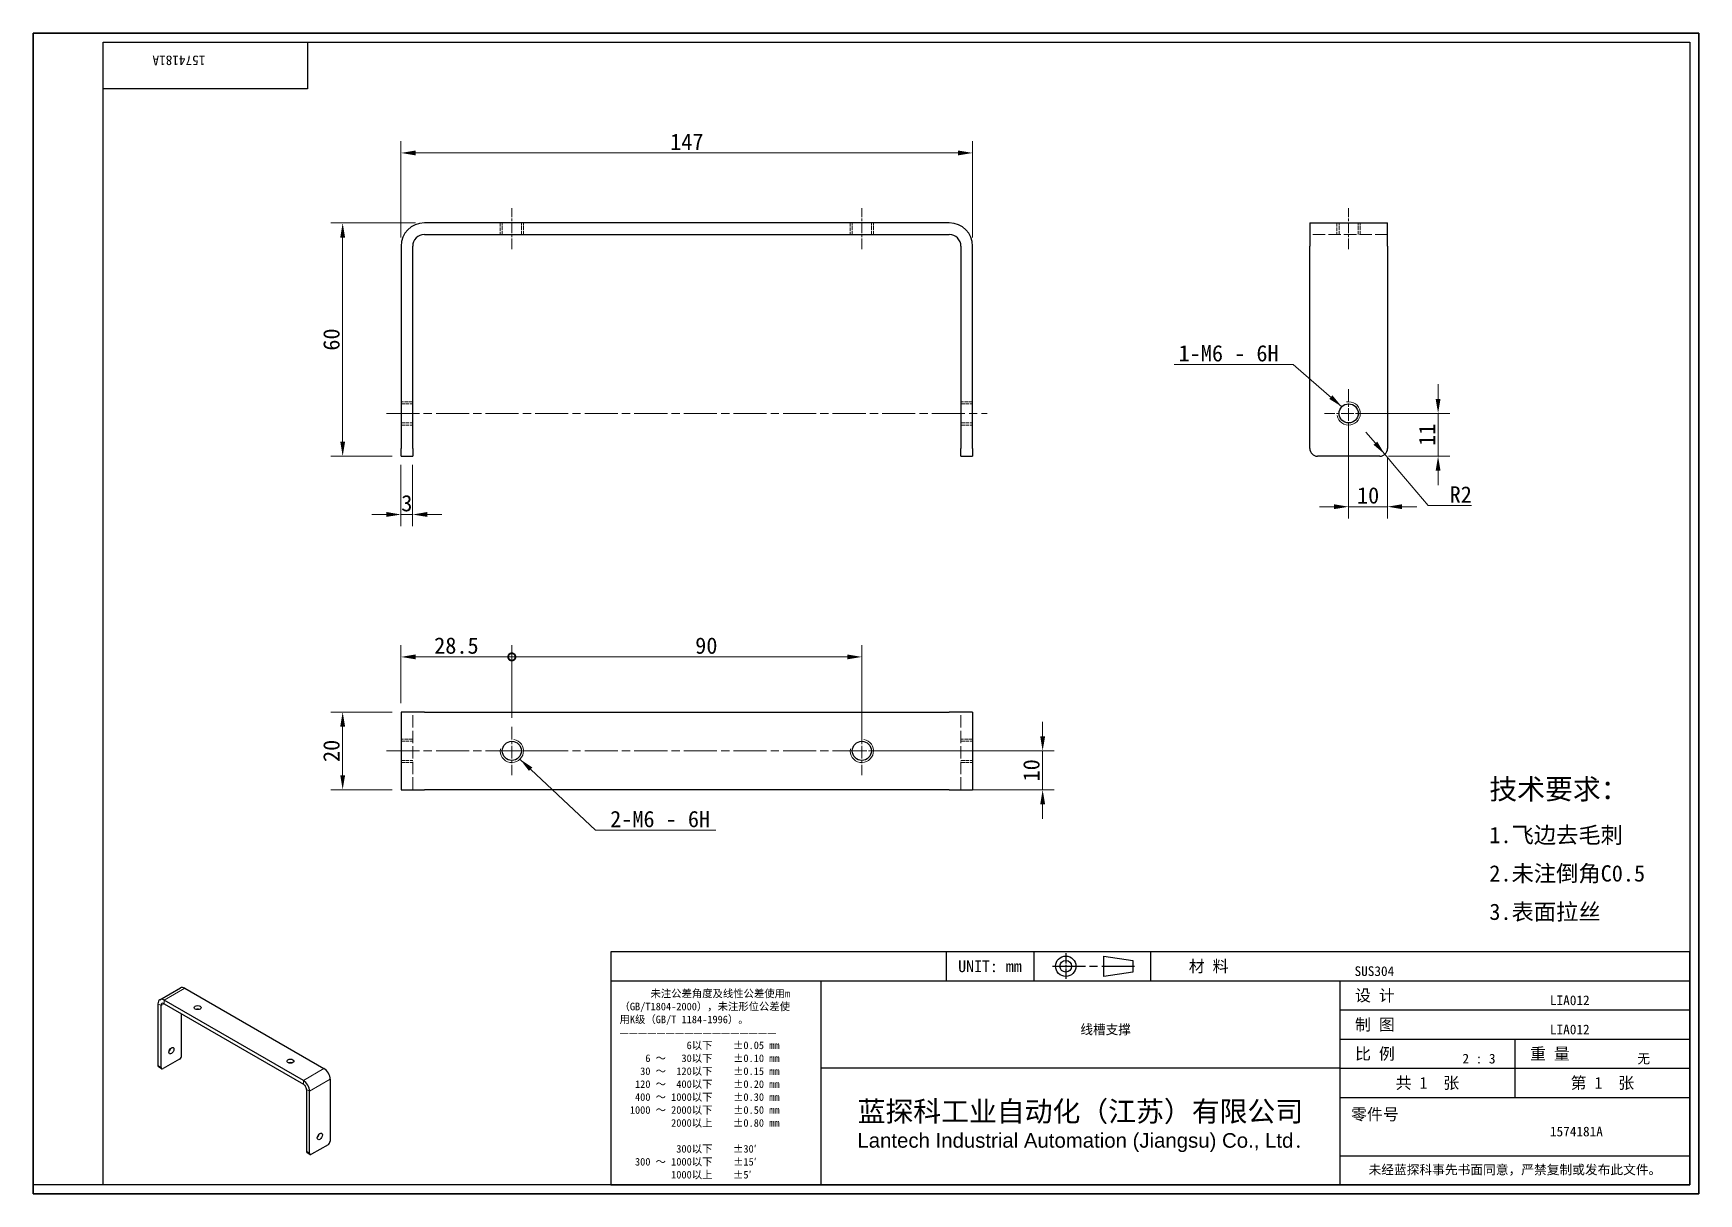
# Model space of a CAD drawing. Header units: millimetres. Extents: x 9 to 437, y 8 to 307.
import ezdxf
from ezdxf.enums import TextEntityAlignment as Align

# ---------------------------------------------------------------- set-up
doc = ezdxf.new("R2018")
doc.units = ezdxf.units.MM
doc.header["$LTSCALE"] = 1.5
doc.linetypes.add('CHAIN', pattern=[0.3543, 0.2362, -0.0295, 0.0591, -0.0295])
doc.linetypes.add('DASHED', pattern=[0.2067, 0.1654, -0.0413])
for name, color, linetype, lineweight in [('1', 7, 'Continuous', 18), ('可见 (ISO)', 7, 'Continuous', 25), ('可见窄的 (ISO)', 7, 'Continuous', 18), ('图框 (ISO)', 7, 'Continuous', 35), ('标题 (ISO)', 7, 'Continuous', 25)]:
    doc.layers.add(name, color=color, linetype=linetype, lineweight=lineweight)
for name, color, linetype, lineweight, true_color in [('中心标记 (ISO)', 1, 'CHAIN', 18, 0xff0000), ('中心线 (ISO)', 1, 'CHAIN', 18, 0xff0000), ('尺寸 (ISO)', 7, 'Continuous', 18, 0x008000), ('符号 (ISO)', 7, 'Continuous', 18, 0x008000), ('隐藏 (ISO)', 5, 'DASHED', 18, 0x0000ff)]:
    doc.layers.add(name, color=color, linetype=linetype, lineweight=lineweight, true_color=true_color)
doc.styles.get("Standard").update_dxf_attribs({"font": 'simfang.ttf'})
doc.styles.add('文本样式164', font='SimSun.ttf')
doc.styles.add('最新国标', font='simfang.ttf')
doc.styles.add('注释文本 (ISO)', font='simfang.ttf')
doc.dimstyles.new('默认 (GB)', dxfattribs={"dimscale": 1.5, "dimtxt": 2.8, "dimasz": 2.5, "dimexe": 2, "dimexo": 1.5, "dimgap": 0.5, "dimtad": 1, "dimtoh": 1, "dimdsep": 46, "dimtxsty": '最新国标', "dimcen": 0.09, "dimdle": 10, "dimclrd": 256, "dimclre": 256, "dimclrt": 256, "dimaunit": 1, "dimadec": 3, "dimazin": 2, "dimtfac": 0.535714, "dimtdec": 3, "dimtmove": 0, "dimatfit": 3, "dimfxl": 0, "dimtolj": 1, "dimlwd": -1, "dimlwe": -1, "dimarcsym": 0})
doc.dimstyles.new('默认 (GB)$7', dxfattribs={"dimscale": 1.5, "dimtxt": 2.8, "dimasz": 2.5, "dimexe": 2, "dimexo": 1.5, "dimgap": 0.5, "dimtad": 1, "dimtoh": 1, "dimdsep": 46, "dimtxsty": '最新国标', "dimcen": 0.09, "dimdle": 10, "dimclrd": 256, "dimclre": 256, "dimclrt": 256, "dimaunit": 1, "dimadec": 3, "dimazin": 2, "dimtfac": 0.535714, "dimtdec": 3, "dimtmove": 0, "dimatfit": 3, "dimfxl": 0, "dimtolj": 1, "dimlwd": -1, "dimlwe": -1, "dimarcsym": 0})

# ---------------------------------------------------------------- blocks, each defined once
blk = doc.blocks.new('图框 最新国标')
at = {"layer": '图框 (ISO)'}
for p, q in [((6, 7), (6, 204.5)), ((6, 204.5), (291.5, 204.5)), ((291.5, 204.5), (291.5, 5.5)), ((6, 7), (6, 5.5)), ((6, 7), (6, 5.5)), ((291.5, 5.5), (6, 5.5))]:
    blk.add_line(p, q, dxfattribs=at)
at = {"layer": '图框 (ISO)', "color": 7, "linetype": 'Continuous', "lineweight": 25}
for p, q in [((18, 203), (290, 203)), ((18, 7), (18, 203)), ((18, 203), (290, 203)), ((53, 203), (53, 195)), ((290, 203), (290, 7)), ((290, 203), (290, 7)), ((53, 195), (18, 195)), ((290, 7), (6, 7)), ((290, 7), (18, 7))]:
    blk.add_line(p, q, dxfattribs=at)
at = {"layer": '图框 (ISO)', "lineweight": 30}
blk.add_attdef('零件代号', text='', height=2.5, rotation=180, dxfattribs=at).set_placement((35.5, 199), align=Align.MIDDLE_CENTER)
blk = doc.blocks.new('标题栏 最新国标')
at = {"layer": '标题 (ISO)'}
for p, q in [((381.98, -183.84), (196.98, -183.84)), ((196.98, -183.84), (196.98, -223.84)), ((254.48, -183.84), (254.48, -188.84)), ((269.48, -183.84), (269.48, -188.84)), ((281.48, -188.09), (281.48, -184.59)), ((281.48, -184.59), (286.48, -185.34)), ((286.48, -185.34), (286.48, -187.34)), ((289.48, -183.84), (289.48, -188.84)), ((381.98, -223.84), (381.98, -183.84)), ((383.48, -183.84), (383.48, -225.34)), ((286.48, -187.34), (281.48, -188.09)), ((196.98, -188.84), (381.98, -188.84)), ((232.98, -188.84), (232.98, -223.84)), ((321.98, -188.84), (321.98, -223.84)), ((321.98, -193.84), (381.98, -193.84)), ((321.98, -198.84), (381.98, -198.84)), ((351.98, -198.84), (351.98, -208.84)), ((321.98, -203.84), (232.98, -203.84)), ((321.98, -203.84), (381.98, -203.84)), ((321.98, -208.84), (381.98, -208.84)), ((321.98, -218.84), (381.98, -218.84)), ((196.98, -223.84), (381.98, -223.84)), ((383.48, -225.34), (196.98, -225.34))]:
    blk.add_line(p, q, dxfattribs=at)
at = {"layer": '标题 (ISO)', "linetype": 'CHAIN', "ltscale": 5.000333}
blk.add_line((274.98, -184.09), (274.98, -188.59), dxfattribs=at)
at = {"layer": '标题 (ISO)', "linetype": 'CHAIN', "ltscale": 15.834605}
blk.add_line((272.73, -186.34), (286.98, -186.34), dxfattribs=at)
at = {"layer": '标题 (ISO)'}
for radius in [1.75, 1]:
    blk.add_circle((274.98, -186.34), radius, dxfattribs=at)
at = {"layer": '1', "style": '文本样式164'}
for s, p in [('UNIT: mm', (261.98, -186.34)), ('材 料', (299.48, -186.34)), ('设 计', (327.98, -191.34)), ('制 图', (327.98, -196.34)), ('比 例', (327.98, -201.34)), ('重 量', (357.98, -201.34)), ('共 1  张', (336.98, -206.34)), ('第 1  张', (366.98, -206.34))]:
    blk.add_text(s, height=2, dxfattribs=at).set_placement(p, align=Align.MIDDLE_CENTER)
at = {"layer": '标题 (ISO)', "style": '注释文本 (ISO)'}
for s, insert, char_height, attachment_point, line_spacing_factor in [('\\fSimSun|b0|i0;{\\H1.3000;      未注公差角度及线性公差使用m\\P}\\fSimSun|b0|i0;{\\H1.3000;（GB/T1804-2000），未注形位公差使\\P}\\fSimSun|b0|i0;{\\H1.3000;用K级（GB/T 1184-1996）。\\P}\\fSimSun|b0|i0;{\\H1.3000;—————————————————\\P}\\fSimSun|b0|i0;{\\H1.3000;             6以下    ±0.05 mm\\P}\\fSimSun|b0|i0;{\\H1.3000;     6 ～   30以下    ±0.10 mm\\P}\\fSimSun|b0|i0;{\\H1.3000;    30 ～  120以下    ±0.15 mm\\P}\\fSimSun|b0|i0;{\\H1.3000;   120 ～  400以下    ±0.20 mm\\P}\\fSimSun|b0|i0;{\\H1.3000;   400 ～ 1000以下    ±0.30 mm\\P}\\fSimSun|b0|i0;{\\H1.3000;  1000 ～ 2000以下    ±0.50 mm\\P}\\fSimSun|b0|i0;{\\H1.3000;          2000以上    ±0.80 mm\\P}\\fSimSun|b0|i0;{\\H1.3000;\\P}\\fSimSun|b0|i0;{\\H1.3000;           300以下    ±30′\\P}\\fSimSun|b0|i0;{\\H1.3000;   300 ～ 1000以下    ±15′\\P}\\fSimSun|b0|i0;{\\H1.3000;          1000以上    ±5′}', (198.48, -206.63), 1.3, 4, 1.023913), ('\\pxsm0.94;\\fMicrosoft YaHei|b0|i0;{\\H3.5000;蓝探科工业自动化（江苏）有限公司\\P}\\fArial|b0|i0;{\\H2.5000;Lantech Industrial Automation (Jiangsu) Co., Ltd}\\fFangSong|b0|i0;{\\H2.5000;.}', (277.48, -213.84), 2, 5, 0.978695)]:
    blk.add_mtext(s, dxfattribs=dict(at, insert=insert, char_height=char_height, attachment_point=attachment_point, line_spacing_factor=line_spacing_factor))
at = {"layer": '标题 (ISO)', "attachment_point": 5, "style": '注释文本 (ISO)'}
for s, insert, char_height in [('\\fFangSong|b0|i0;零件号', (327.98, -211.84), 2), ('\\fSimSun|b0|i0;{\\H1.6000;未经蓝探科事先书面同意，严禁复制或发布此文件。}', (351.98, -221.34), 1.6)]:
    blk.add_mtext(s, dxfattribs=dict(at, insert=insert, char_height=char_height))
at = {"layer": '标题 (ISO)', "lineweight": 30, "flags": 104}
for tag, height, p in [('材料', 2, (324.48, -186.34)), ('设计人', 2, (357.98, -191.34)), ('库存编号', 3.5, (277.48, -196.34)), ('设计人', 2, (357.98, -196.34)), ('视图比例', 2, (342.98, -201.34)), ('质量\\P3;', 2, (372.98, -201.34)), ('零件代号', 3.5, (357.98, -213.84))]:
    blk.add_attdef(tag, text='', height=height, dxfattribs=at).set_placement(p, align=Align.MIDDLE_CENTER)
blk = doc.blocks.new('*D5')
at = {"layer": 'Defpoints', "color": 0, "transparency": 16777216}
for p in [(103.55, 197.97), (106.55, 197.97), (106.55, 182.97)]:
    blk.add_point(p, dxfattribs=at)
at = {"layer": '尺寸 (ISO)', "color": 116, "true_color": 0x00803f, "transparency": 16777216}
for p, q in [((103.55, 195.72), (103.55, 179.97)), ((106.55, 195.72), (106.55, 179.97)), ((99.8, 182.97), (96.05, 182.97)), ((103.55, 182.97), (106.55, 182.97)), ((110.3, 182.97), (114.05, 182.97))]:
    blk.add_line(p, q, dxfattribs=at)
for points in [[(99.8, 183.6), (99.8, 182.35), (103.55, 182.97)], [(110.3, 183.6), (110.3, 182.35), (106.55, 182.97)]]:
    blk.add_solid(points, dxfattribs=at)
at = {"layer": '尺寸 (ISO)', "transparency": 16777216, "insert": (105.05, 185.85), "char_height": 4.2, "attachment_point": 5, "style": '最新国标'}
blk.add_mtext('\\A1;3', dxfattribs=at)
blk = doc.blocks.new('*D6')
at = {"layer": 'Defpoints', "color": 0, "transparency": 16777216}
for p in [(88.55, 257.97), (109.55, 257.97), (103.55, 197.97)]:
    blk.add_point(p, dxfattribs=at)
at = {"layer": '尺寸 (ISO)', "color": 116, "true_color": 0x00803f, "transparency": 16777216}
for p, q in [((107.3, 257.97), (85.55, 257.97)), ((88.55, 201.72), (88.55, 254.22)), ((101.3, 197.97), (85.55, 197.97))]:
    blk.add_line(p, q, dxfattribs=at)
for points in [[(87.93, 254.22), (89.18, 254.22), (88.55, 257.97)], [(87.93, 201.72), (89.18, 201.72), (88.55, 197.97)]]:
    blk.add_solid(points, dxfattribs=at)
at = {"layer": '尺寸 (ISO)', "transparency": 16777216, "insert": (85.68, 227.97), "char_height": 4.2, "attachment_point": 5, "rotation": 90, "style": '最新国标'}
blk.add_mtext('\\A1;60', dxfattribs=at)
blk = doc.blocks.new('*D7')
at = {"layer": 'Defpoints', "color": 0, "transparency": 16777216}
for p in [(250.55, 275.97), (103.55, 251.97), (250.55, 251.97)]:
    blk.add_point(p, dxfattribs=at)
at = {"layer": '尺寸 (ISO)', "color": 116, "true_color": 0x00803f, "transparency": 16777216}
for p, q in [((103.55, 254.22), (103.55, 278.97)), ((250.55, 254.22), (250.55, 278.97)), ((107.3, 275.97), (246.8, 275.97))]:
    blk.add_line(p, q, dxfattribs=at)
for points in [[(107.3, 276.6), (107.3, 275.35), (103.55, 275.97)], [(246.8, 276.6), (246.8, 275.35), (250.55, 275.97)]]:
    blk.add_solid(points, dxfattribs=at)
at = {"layer": '尺寸 (ISO)', "transparency": 16777216, "insert": (177.05, 278.85), "char_height": 4.2, "attachment_point": 5, "style": '最新国标'}
blk.add_mtext('\\A1;147', dxfattribs=at)
blk = doc.blocks.new('*D8')
at = {"layer": 'Defpoints', "color": 0, "transparency": 16777216}
for p in [(103.55, 132.16), (88.55, 112.16), (103.55, 112.16)]:
    blk.add_point(p, dxfattribs=at)
at = {"layer": '尺寸 (ISO)', "color": 116, "true_color": 0x00803f, "transparency": 16777216}
for p, q in [((101.3, 132.16), (85.55, 132.16)), ((88.55, 128.41), (88.55, 115.91)), ((101.3, 112.16), (85.55, 112.16))]:
    blk.add_line(p, q, dxfattribs=at)
for points in [[(87.93, 128.41), (89.18, 128.41), (88.55, 132.16)], [(87.93, 115.91), (89.18, 115.91), (88.55, 112.16)]]:
    blk.add_solid(points, dxfattribs=at)
at = {"layer": '尺寸 (ISO)', "transparency": 16777216, "insert": (85.68, 122.16), "char_height": 4.2, "attachment_point": 5, "rotation": 90, "style": '最新国标'}
blk.add_mtext('\\A1;20', dxfattribs=at)
blk = doc.blocks.new('*D9')
at = {"layer": 'Defpoints', "color": 0, "transparency": 16777216}
for p in [(228.26, 122.16), (244.55, 112.16), (268.55, 112.16)]:
    blk.add_point(p, dxfattribs=at)
at = {"layer": '尺寸 (ISO)', "color": 116, "true_color": 0x00803f, "transparency": 16777216}
for p, q in [((268.55, 125.91), (268.55, 129.66)), ((230.51, 122.16), (271.55, 122.16)), ((268.55, 122.16), (268.55, 118.41)), ((268.55, 118.41), (268.55, 115.91)), ((268.55, 112.16), (268.55, 115.91)), ((246.8, 112.16), (271.55, 112.16)), ((268.55, 108.41), (268.55, 104.66))]:
    blk.add_line(p, q, dxfattribs=at)
for points in [[(267.93, 125.91), (269.18, 125.91), (268.55, 122.16)], [(267.93, 108.41), (269.18, 108.41), (268.55, 112.16)]]:
    blk.add_solid(points, dxfattribs=at)
at = {"layer": '尺寸 (ISO)', "transparency": 16777216, "insert": (265.68, 117.16), "char_height": 4.2, "attachment_point": 5, "rotation": 90, "style": '最新国标'}
blk.add_mtext('\\A1;10', dxfattribs=at)
blk = doc.blocks.new('_DotSmall')
at = {"color": 0, "linetype": 'ByBlock', "const_width": 0.5}
blk.add_lwpolyline([(-0.0625, 0, 1), (0.0625, 0, 1)], format="xyb", close=True, dxfattribs=at)
blk = doc.blocks.new('*D10')
at = {"layer": 'Defpoints', "color": 0, "transparency": 16777216}
for p in [(132.05, 146.33), (103.55, 132.16), (132.05, 128.37)]:
    blk.add_point(p, dxfattribs=at)
at = {"layer": '尺寸 (ISO)', "color": 116, "true_color": 0x00803f, "transparency": 16777216}
for p, q in [((103.55, 134.41), (103.55, 149.33)), ((107.3, 146.33), (132.05, 146.33)), ((132.05, 130.62), (132.05, 149.33))]:
    blk.add_line(p, q, dxfattribs=at)
blk.add_solid([(107.3, 146.96), (107.3, 145.71), (103.55, 146.33)], dxfattribs=at)
at = {"layer": '尺寸 (ISO)', "color": 116, "true_color": 0x00803f, "transparency": 16777216, "xscale": 3.75, "yscale": 3.75, "zscale": 3.75}
blk.add_blockref('_DotSmall', (132.05, 146.33), dxfattribs=at)
at = {"layer": '尺寸 (ISO)', "transparency": 16777216, "insert": (117.8, 149.22), "char_height": 4.2, "attachment_point": 5, "style": '最新国标'}
blk.add_mtext('\\A1;28.5', dxfattribs=at)
blk = doc.blocks.new('*D12')
at = {"layer": 'Defpoints', "color": 0, "transparency": 16777216}
for p in [(222.05, 146.33), (132.05, 128.37), (222.05, 122.16)]:
    blk.add_point(p, dxfattribs=at)
at = {"layer": '尺寸 (ISO)', "color": 116, "true_color": 0x00803f, "transparency": 16777216}
for p, q in [((132.05, 130.62), (132.05, 149.33)), ((132.05, 146.33), (218.3, 146.33)), ((222.05, 124.41), (222.05, 149.33))]:
    blk.add_line(p, q, dxfattribs=at)
blk.add_solid([(218.3, 146.96), (218.3, 145.71), (222.05, 146.33)], dxfattribs=at)
at = {"layer": '尺寸 (ISO)', "color": 116, "true_color": 0x00803f, "transparency": 16777216, "xscale": 3.75, "yscale": 3.75, "zscale": 3.75, "rotation": 180}
blk.add_blockref('_DotSmall', (132.05, 146.33), dxfattribs=at)
at = {"layer": '尺寸 (ISO)', "transparency": 16777216, "insert": (182.07, 149.21), "char_height": 4.2, "attachment_point": 5, "style": '最新国标'}
blk.add_mtext('\\A1;90', dxfattribs=at)
blk = doc.blocks.new('*D13')
at = {"layer": 'Defpoints', "color": 0, "transparency": 16777216}
for p in [(355.24, 199.97), (356.53, 198.45)]:
    blk.add_point(p, dxfattribs=at)
at = {"layer": '尺寸 (ISO)', "color": 116, "true_color": 0x00803f, "transparency": 16777216}
for p, q in [((354.11, 201.31), (351.69, 204.17)), ((355.24, 199.97), (356.53, 198.45)), ((356.53, 198.45), (358.95, 195.58)), ((367.67, 185.27), (358.95, 195.58)), ((378.84, 185.27), (367.67, 185.27))]:
    blk.add_line(p, q, dxfattribs=at)
blk.add_solid([(354.59, 201.71), (353.63, 200.91), (356.53, 198.45)], dxfattribs=at)
at = {"layer": '尺寸 (ISO)', "transparency": 16777216, "insert": (376.06, 188.12), "char_height": 4.2, "attachment_point": 5, "style": '最新国标'}
blk.add_mtext('\\A1;R2', dxfattribs=at)
blk = doc.blocks.new('*D14')
at = {"layer": 'Defpoints', "color": 0, "transparency": 16777216}
for p in [(347.24, 208.97), (355.24, 197.97), (370.24, 197.97)]:
    blk.add_point(p, dxfattribs=at)
at = {"layer": '尺寸 (ISO)', "color": 116, "true_color": 0x00803f, "transparency": 16777216}
for p, q in [((370.24, 212.72), (370.24, 216.47)), ((349.49, 208.97), (373.24, 208.97)), ((370.24, 208.97), (370.24, 205.22)), ((370.24, 205.22), (370.24, 201.72)), ((370.24, 197.97), (370.24, 201.72)), ((357.49, 197.97), (373.24, 197.97)), ((370.24, 194.22), (370.24, 190.47))]:
    blk.add_line(p, q, dxfattribs=at)
for points in [[(369.61, 212.72), (370.86, 212.72), (370.24, 208.97)], [(369.61, 194.22), (370.86, 194.22), (370.24, 197.97)]]:
    blk.add_solid(points, dxfattribs=at)
at = {"layer": '尺寸 (ISO)', "transparency": 16777216, "insert": (367.39, 203.47), "char_height": 4.2, "attachment_point": 5, "rotation": 90, "style": '最新国标'}
blk.add_mtext('\\A1;11', dxfattribs=at)
blk = doc.blocks.new('*D15')
at = {"layer": 'Defpoints', "color": 0, "transparency": 16777216}
for p in [(347.24, 208.97), (357.24, 199.97), (357.24, 184.97)]:
    blk.add_point(p, dxfattribs=at)
at = {"layer": '尺寸 (ISO)', "color": 116, "true_color": 0x00803f, "transparency": 16777216}
for p, q in [((347.24, 206.72), (347.24, 181.97)), ((357.24, 197.72), (357.24, 181.97)), ((343.49, 184.97), (339.74, 184.97)), ((347.24, 184.97), (350.99, 184.97)), ((350.99, 184.97), (353.49, 184.97)), ((357.24, 184.97), (353.49, 184.97)), ((360.99, 184.97), (364.74, 184.97))]:
    blk.add_line(p, q, dxfattribs=at)
for points in [[(343.49, 185.6), (343.49, 184.35), (347.24, 184.97)], [(360.99, 185.6), (360.99, 184.35), (357.24, 184.97)]]:
    blk.add_solid(points, dxfattribs=at)
at = {"layer": '尺寸 (ISO)', "transparency": 16777216, "insert": (352.24, 187.85), "char_height": 4.2, "attachment_point": 5, "style": '最新国标'}
blk.add_mtext('\\A1;10', dxfattribs=at)

msp = doc.modelspace()

# ---------------------------------------------------------------- linework, layer by layer
at = {"layer": '中心标记 (ISO)', "ltscale": 9.198475}
for p, q in [((347.2394, 215.1826), (347.2394, 202.7656)), ((353.4479, 208.9741), (341.0309, 208.9741)), ((132.052, 128.3669), (132.052, 115.9499)), ((222.052, 128.3669), (222.052, 115.9499)), ((138.2605, 122.1584), (125.8435, 122.1584)), ((228.2605, 122.1584), (215.8435, 122.1584))]:
    msp.add_line(p, q, dxfattribs=at)
at = {"layer": '中心线 (ISO)', "ltscale": 7.778352}
for p, q in [((132.052, 251.2241), (132.052, 261.7241)), ((222.052, 251.2241), (222.052, 261.7241)), ((347.2394, 251.2241), (347.2394, 261.7241))]:
    msp.add_line(p, q, dxfattribs=at)
at = {"layer": '中心线 (ISO)', "ltscale": 23.990969}
for p, q in [((99.802, 208.9741), (254.302, 208.9741)), ((99.802, 122.1584), (254.302, 122.1584))]:
    msp.add_line(p, q, dxfattribs=at)
at = {"layer": '可见 (ISO)'}
for p, q in [((244.552, 257.9741), (109.552, 257.9741)), ((337.2394, 257.9741), (357.2394, 257.9741)), ((337.2394, 257.9741), (337.2394, 251.9741)), ((357.2394, 251.9741), (357.2394, 257.9741)), ((109.552, 254.9741), (244.552, 254.9741)), ((103.552, 251.9741), (103.552, 199.9741)), ((106.552, 199.9741), (106.552, 251.9741)), ((247.552, 251.9741), (247.552, 199.9741)), ((250.552, 199.9741), (250.552, 251.9741)), ((337.2394, 199.9741), (337.2394, 251.9741)), ((357.2394, 251.9741), (357.2394, 199.9741)), ((103.552, 197.9741), (103.552, 199.9741)), ((103.552, 197.9741), (106.552, 197.9741)), ((106.552, 199.9741), (106.552, 197.9741)), ((247.552, 197.9741), (247.552, 199.9741)), ((247.552, 197.9741), (250.552, 197.9741)), ((250.552, 199.9741), (250.552, 197.9741)), ((355.2394, 197.9741), (339.2394, 197.9741)), ((103.552, 132.1584), (103.552, 112.1584)), ((109.552, 132.1584), (103.552, 132.1584)), ((109.552, 132.1584), (244.552, 132.1584)), ((250.552, 132.1584), (244.552, 132.1584)), ((250.552, 132.1584), (250.552, 112.1584)), ((103.552, 112.1584), (109.552, 112.1584)), ((244.552, 112.1584), (109.552, 112.1584)), ((244.552, 112.1584), (250.552, 112.1584)), ((41.5166, 58.1527), (46.8199, 61.2146)), ((47.9449, 61.1032), (83.7422, 40.4356)), ((41.0506, 57.1227), (41.0506, 41.2011)), ((41.8461, 40.7418), (41.8461, 56.6635)), ((78.4389, 37.3737), (42.6416, 58.0413)), ((42.6416, 57.1227), (78.4389, 36.4552)), ((47.1494, 43.8036), (47.1494, 54.5202)), ((46.6191, 42.8851), (42.3764, 40.4356)), ((42.0014, 40.3984), (41.2059, 40.8577)), ((79.2344, 35.0773), (79.2344, 19.1557)), ((80.0298, 18.6964), (80.0298, 34.6181)), ((85.3331, 37.6799), (85.3331, 21.7582)), ((79.3897, 18.8123), (80.1852, 18.353)), ((84.8028, 20.8397), (80.5602, 18.3902))]:
    msp.add_line(p, q, dxfattribs=at)
for centre in [(347.2394, 208.9741), (132.052, 122.1584), (222.052, 122.1584)]:
    msp.add_circle(centre, 2.4585, dxfattribs=at)
for centre, radius, start, end in [((109.552, 251.9741), 6, 90, 180), ((244.552, 251.9741), 6, 0, 90), ((109.552, 251.9741), 3, 90, 180), ((244.552, 251.9741), 3, 0, 90), ((339.2394, 199.9741), 2, 180, 270), ((355.2394, 199.9741), 2, 270, 0)]:
    msp.add_arc(centre, radius, start, end, dxfattribs=at)
for centre, major_axis, start_param, end_param in [((47.9449, 59.266), (-1.125, 1.9486), 5.49778714, 6.28318531), ((42.6416, 56.2042), (-1.125, 1.9486), 5.49778714, 7.06858347), ((42.6416, 56.2042), (-0.5625, 0.9743), 5.49778714, 7.06858347), ((51.2594, 55.2091), (-0.9219, 0), 4.18247682, 5.24230114), ((43.7022, 45.4877), (0.461, 0.7984), 4.18247682, 5.24230114), ((46.6191, 43.4975), (-0.375, -0.6495), 0.78539816, 2.35619449), ((41.5809, 41.5072), (-0.375, -0.6495), 5.49778714, 6.28318531), ((42.3764, 41.048), (-0.375, -0.6495), 5.49778714, 7.06858347), ((75.1243, 41.4307), (-0.9219, 0), 4.18247682, 5.24230114), ((83.7422, 38.5985), (1.125, -1.9486), 0.78539816, 2.35619449), ((78.4389, 35.5366), (-1.125, 1.9486), 3.92699082, 5.49778714), ((78.4389, 35.5366), (0.5625, -0.9743), 0.78539816, 2.35619449), ((81.886, 23.4423), (0.461, 0.7984), 4.18247682, 5.24230114), ((84.8028, 21.452), (-0.375, -0.6495), 0.78539816, 2.35619449), ((79.7647, 19.4618), (-0.375, -0.6495), 5.49778714, 6.28318531), ((80.5602, 19.0026), (-0.375, -0.6495), 5.49778714, 7.06858347)]:
    msp.add_ellipse(centre, major_axis=major_axis, ratio=0.57735027, start_param=start_param, end_param=end_param, dxfattribs=at)
for centre, major_axis in [((51.2594, 56.1276), (-0.9219, 0)), ((44.4977, 45.0284), (-0.461, -0.7984)), ((75.1243, 42.3493), (-0.9219, 0)), ((82.6815, 22.983), (-0.461, -0.7984))]:
    msp.add_ellipse(centre, major_axis=major_axis, ratio=0.57735027, dxfattribs=at)
at = {"layer": '可见窄的 (ISO)'}
for p, q in [((47.9449, 61.1032), (42.6416, 58.0413)), ((41.0506, 57.1227), (41.8461, 56.6635)), ((41.8461, 56.6635), (42.6416, 57.1227)), ((42.6416, 58.0413), (42.6416, 57.1227)), ((41.8461, 40.7418), (41.0506, 41.2011)), ((83.7422, 40.4356), (78.4389, 37.3737)), ((78.4389, 37.3737), (78.4389, 36.4552)), ((80.0298, 34.6181), (79.2344, 35.0773)), ((85.3331, 37.6799), (80.0298, 34.6181)), ((80.0298, 18.6964), (79.2344, 19.1557))]:
    msp.add_line(p, q, dxfattribs=at)
for centre, start, end in [((347.2394, 208.9741), 190, 100), ((132.052, 122.1584), 170, 80), ((222.052, 122.1584), 170, 80)]:
    msp.add_arc(centre, 3, start, end, dxfattribs=at)
at = {"layer": '隐藏 (ISO)', "ltscale": 3.809293}
for p, q in [((129.052, 257.9741), (129.052, 254.9741)), ((129.5935, 254.9741), (129.5935, 257.9741)), ((134.5105, 254.9741), (134.5105, 257.9741)), ((135.052, 254.9741), (135.052, 257.9741)), ((219.052, 257.9741), (219.052, 254.9741)), ((219.5935, 254.9741), (219.5935, 257.9741)), ((224.5105, 254.9741), (224.5105, 257.9741)), ((225.052, 254.9741), (225.052, 257.9741)), ((344.2394, 257.9741), (344.2394, 254.9741)), ((344.7809, 254.9741), (344.7809, 257.9741)), ((349.6979, 254.9741), (349.6979, 257.9741)), ((350.2394, 254.9741), (350.2394, 257.9741)), ((106.552, 211.9741), (103.552, 211.9741)), ((103.552, 211.4326), (106.552, 211.4326)), ((250.552, 211.9741), (247.552, 211.9741)), ((247.552, 211.4326), (250.552, 211.4326)), ((103.552, 206.5156), (106.552, 206.5156)), ((103.552, 205.9741), (106.552, 205.9741)), ((247.552, 206.5156), (250.552, 206.5156)), ((247.552, 205.9741), (250.552, 205.9741)), ((106.552, 125.1584), (103.552, 125.1584)), ((103.552, 124.6169), (106.552, 124.6169)), ((250.552, 125.1584), (247.552, 125.1584)), ((247.552, 124.6169), (250.552, 124.6169)), ((103.552, 119.6999), (106.552, 119.6999)), ((103.552, 119.1584), (106.552, 119.1584)), ((247.552, 119.6999), (250.552, 119.6999)), ((247.552, 119.1584), (250.552, 119.1584))]:
    msp.add_line(p, q, dxfattribs=at)
at = {"layer": '隐藏 (ISO)', "ltscale": 12.901145}
for p, q in [((357.2394, 254.9741), (337.2394, 254.9741)), ((106.552, 112.1584), (106.552, 132.1584)), ((247.552, 112.1584), (247.552, 132.1584))]:
    msp.add_line(p, q, dxfattribs=at)

# ---------------------------------------------------------------- block references
ref = msp.add_blockref('图框 最新国标', (0, 0), dxfattribs=dict(xscale=1.5, yscale=1.5, zscale=1.5))
lines = msp.add_mtext('1574181A', dxfattribs={"layer": '图框 (ISO)', "insert": (53.25, 298.5), "char_height": 2.5, "attachment_point": 1, "rotation": 180})
ref.add_attrib('零件代号', '', (53.25, 298.5)).embed_mtext(lines)
ref = msp.add_blockref('标题栏 最新国标', (-137.9738, 346.2664), dxfattribs=dict(xscale=1.5, yscale=1.5, zscale=1.5))
lines = msp.add_mtext('1574181A', dxfattribs={"layer": '标题 (ISO)', "insert": (399, 25.5), "char_height": 2.5, "attachment_point": 1})
ref.add_attrib('零件代号', '', (399, 25.5), dxfattribs={"flags": 104}).embed_mtext(lines)
lines = msp.add_mtext('线槽支撑', dxfattribs={"layer": '标题 (ISO)', "insert": (278.25, 51.75), "char_height": 2.5, "attachment_point": 1})
ref.add_attrib('库存编号', '', (278.25, 51.75), dxfattribs={"flags": 104}).embed_mtext(lines)
lines = msp.add_mtext('无', dxfattribs={"layer": '标题 (ISO)', "insert": (421.5, 44.25), "char_height": 2.5, "attachment_point": 1})
ref.add_attrib('质量\\P3;', '', (421.5, 44.25), dxfattribs={"flags": 104}).embed_mtext(lines)
lines = msp.add_mtext('2 : 3', dxfattribs={"layer": '标题 (ISO)', "insert": (376.5, 44.25), "char_height": 2.5, "attachment_point": 1})
ref.add_attrib('视图比例', '', (376.5, 44.25), dxfattribs={"flags": 104}).embed_mtext(lines)
lines = msp.add_mtext('LIA012', dxfattribs={"layer": '标题 (ISO)', "insert": (399, 59.25), "char_height": 2.5, "attachment_point": 1})
ref.add_attrib('设计人', '', (399, 59.25), dxfattribs={"flags": 104}).embed_mtext(lines)
lines = msp.add_mtext('LIA012', dxfattribs={"layer": '标题 (ISO)', "insert": (399, 51.75), "char_height": 2.5, "attachment_point": 1})
ref.add_attrib('设计人', '', (399, 51.75), dxfattribs={"flags": 104}).embed_mtext(lines)
lines = msp.add_mtext('SUS304', dxfattribs={"layer": '标题 (ISO)', "insert": (348.75, 66.75), "char_height": 2.5, "attachment_point": 1})
ref.add_attrib('材料', '', (348.75, 66.75), dxfattribs={"flags": 104}).embed_mtext(lines)

# ---------------------------------------------------------------- texts
at = {"layer": '符号 (ISO)'}
for s, insert, char_height, width, attachment_point, line_spacing_factor, style in [('1-M6 - 6H', (329.2257, 222.2808), 4.2, 28.577685, 9, 0.49, '最新国标'), ('\\pxsm1.41;\\fFangSong|b0|i0;{\\H5.2500;技术要求：}\\fFangSong|b0|i0;{\\H4.2000;\\P}\\fFangSong|b0|i0;{\\H4.2000;1.飞边去毛刺\\P}\\fFangSong|b0|i0;{\\H4.2000;2.未注倒角C0.5\\P}\\fFangSong|b0|i0;{\\H4.2000;3.表面拉丝\\P}', (383.4117, 96.5873), 3, 44.014034, 4, 1.305367, '注释文本 (ISO)'), ('2-M6 - 6H', (157.3281, 102.464), 4.2, 28.577685, 7, 0.49, '最新国标')]:
    msp.add_mtext(s, dxfattribs=dict(at, insert=insert, char_height=char_height, width=width, attachment_point=attachment_point, line_spacing_factor=line_spacing_factor, style=style))

# ---------------------------------------------------------------- dimensions: what is measured, and where the dimension line sits
at = {"layer": '尺寸 (ISO)', "color": 116, "true_color": 0x00803f}
for base, p1, p2, angle, override, picture, middle in [((250.552, 275.9741), (103.552, 251.9741), (250.552, 251.9741), 180, {"dimgap": 0.5, "dimtoh": 0, "dimdec": 2, "dimtol": 0, "dimlim": 0, "dimtp": 0, "dimtm": 0, "dimtdec": 3, "dimtofl": 0, "dimatfit": 1}, '*D7', (177.052, 275.9741)), ((88.552, 257.9741), (103.552, 197.9741), (109.552, 257.9741), 270, {"dimgap": 0.5, "dimtoh": 0, "dimdec": 2, "dimtol": 0, "dimlim": 0, "dimtp": 0, "dimtm": 0, "dimtdec": 3, "dimtofl": 0, "dimatfit": 1}, '*D6', (88.552, 227.9741)), ((370.2394, 197.9741), (347.2394, 208.9741), (355.2394, 197.9741), 90, {"dimgap": 0.5, "dimtoh": 0, "dimdec": 2, "dimtol": 0, "dimlim": 0, "dimtp": 0, "dimtm": 0, "dimtdec": 3, "dimtofl": 0}, '*D14', (370.2394, 203.4741)), ((357.2394, 184.9741), (347.2394, 208.9741), (357.2394, 199.9741), 180, {"dimgap": 0.5, "dimtoh": 0, "dimdec": 2, "dimtol": 0, "dimlim": 0, "dimtp": 0, "dimtm": 0, "dimtdec": 3, "dimtofl": 0}, '*D15', (352.2394, 184.9741)), ((106.552, 182.9741), (103.552, 197.9741), (106.552, 197.9741), 180, {"dimgap": 0.5, "dimtoh": 0, "dimdec": 2, "dimtol": 0, "dimlim": 0, "dimtp": 0, "dimtm": 0, "dimtdec": 3, "dimtofl": 1, "dimatfit": 1}, '*D5', (105.052, 182.9741)), ((132.052, 146.3326), (103.552, 132.1584), (132.052, 128.3669), 180, {"dimgap": 0.5, "dimtoh": 0, "dimdec": 2, "dimblk2": 'DotSmall', "dimsah": 1, "dimdle": 0, "dimtol": 0, "dimlim": 0, "dimtp": 0, "dimtm": 0, "dimtdec": 3, "dimtofl": 0, "dimatfit": 1}, '*D10', (117.802, 146.3326)), ((222.052, 146.3326), (132.052, 128.3669), (222.052, 122.1584), 180, {"dimgap": 0.5, "dimtoh": 0, "dimdec": 2, "dimblk1": 'DotSmall', "dimsah": 1, "dimdle": 0, "dimtol": 0, "dimlim": 0, "dimtp": 0, "dimtm": 0, "dimtdec": 3, "dimtofl": 0, "dimatfit": 1}, '*D12', (182.067, 146.3326)), ((88.552, 112.1584), (103.552, 132.1584), (103.552, 112.1584), 90, {"dimgap": 0.5, "dimtoh": 0, "dimdec": 2, "dimtol": 0, "dimlim": 0, "dimtp": 0, "dimtm": 0, "dimtdec": 3, "dimtofl": 0, "dimatfit": 1}, '*D8', (88.552, 122.1584)), ((268.552, 112.1584), (228.2605, 122.1584), (244.552, 112.1584), 90, {"dimgap": 0.5, "dimtoh": 0, "dimdec": 2, "dimtol": 0, "dimlim": 0, "dimtp": 0, "dimtm": 0, "dimtdec": 3, "dimtofl": 0}, '*D9', (268.552, 117.1584))]:
    dim = msp.add_linear_dim(base=base, p1=p1, p2=p2, angle=angle, dimstyle='默认 (GB)', override=override, dxfattribs=at)
    dim.commit()
    dim.dimension.update_dxf_attribs({"geometry": picture, "text_midpoint": middle, "dimtype": 160})
dim = msp.add_radius_dim(center=(355.2394, 199.9741), mpoint=(356.5305, 198.4466), dimstyle='默认 (GB)', override={"dimgap": 0.5, "dimtih": 1, "dimdec": 2, "dimlfac": 1, "dimcen": 0, "dimtol": 0, "dimlim": 0, "dimtp": 0, "dimtm": 0, "dimtdec": 3}, dxfattribs=at)
dim.commit()
dim.dimension.update_dxf_attribs({"geometry": '*D13', "text_midpoint": (376.0598, 185.2721), "dimtype": 164})

# ---------------------------------------------------------------- leaders
at = {"layer": '符号 (ISO)', "annotation_type": 0, "has_hookline": 1}
for points, hookline_direction, text_width in [([(345.4869, 210.6983), (332.9757, 221.5808), (329.2257, 221.5808)], 1, 26.832), ([(134.1513, 120.0154), (153.5781, 101.764), (157.3281, 101.764)], 0, 27.216)]:
    msp.add_leader(points, dimstyle='默认 (GB)$7', override={"dimgap": 0, "dimtad": 1}, dxfattribs=dict(at, hookline_direction=hookline_direction, text_width=text_width))

doc.saveas('drawing.dxf')
